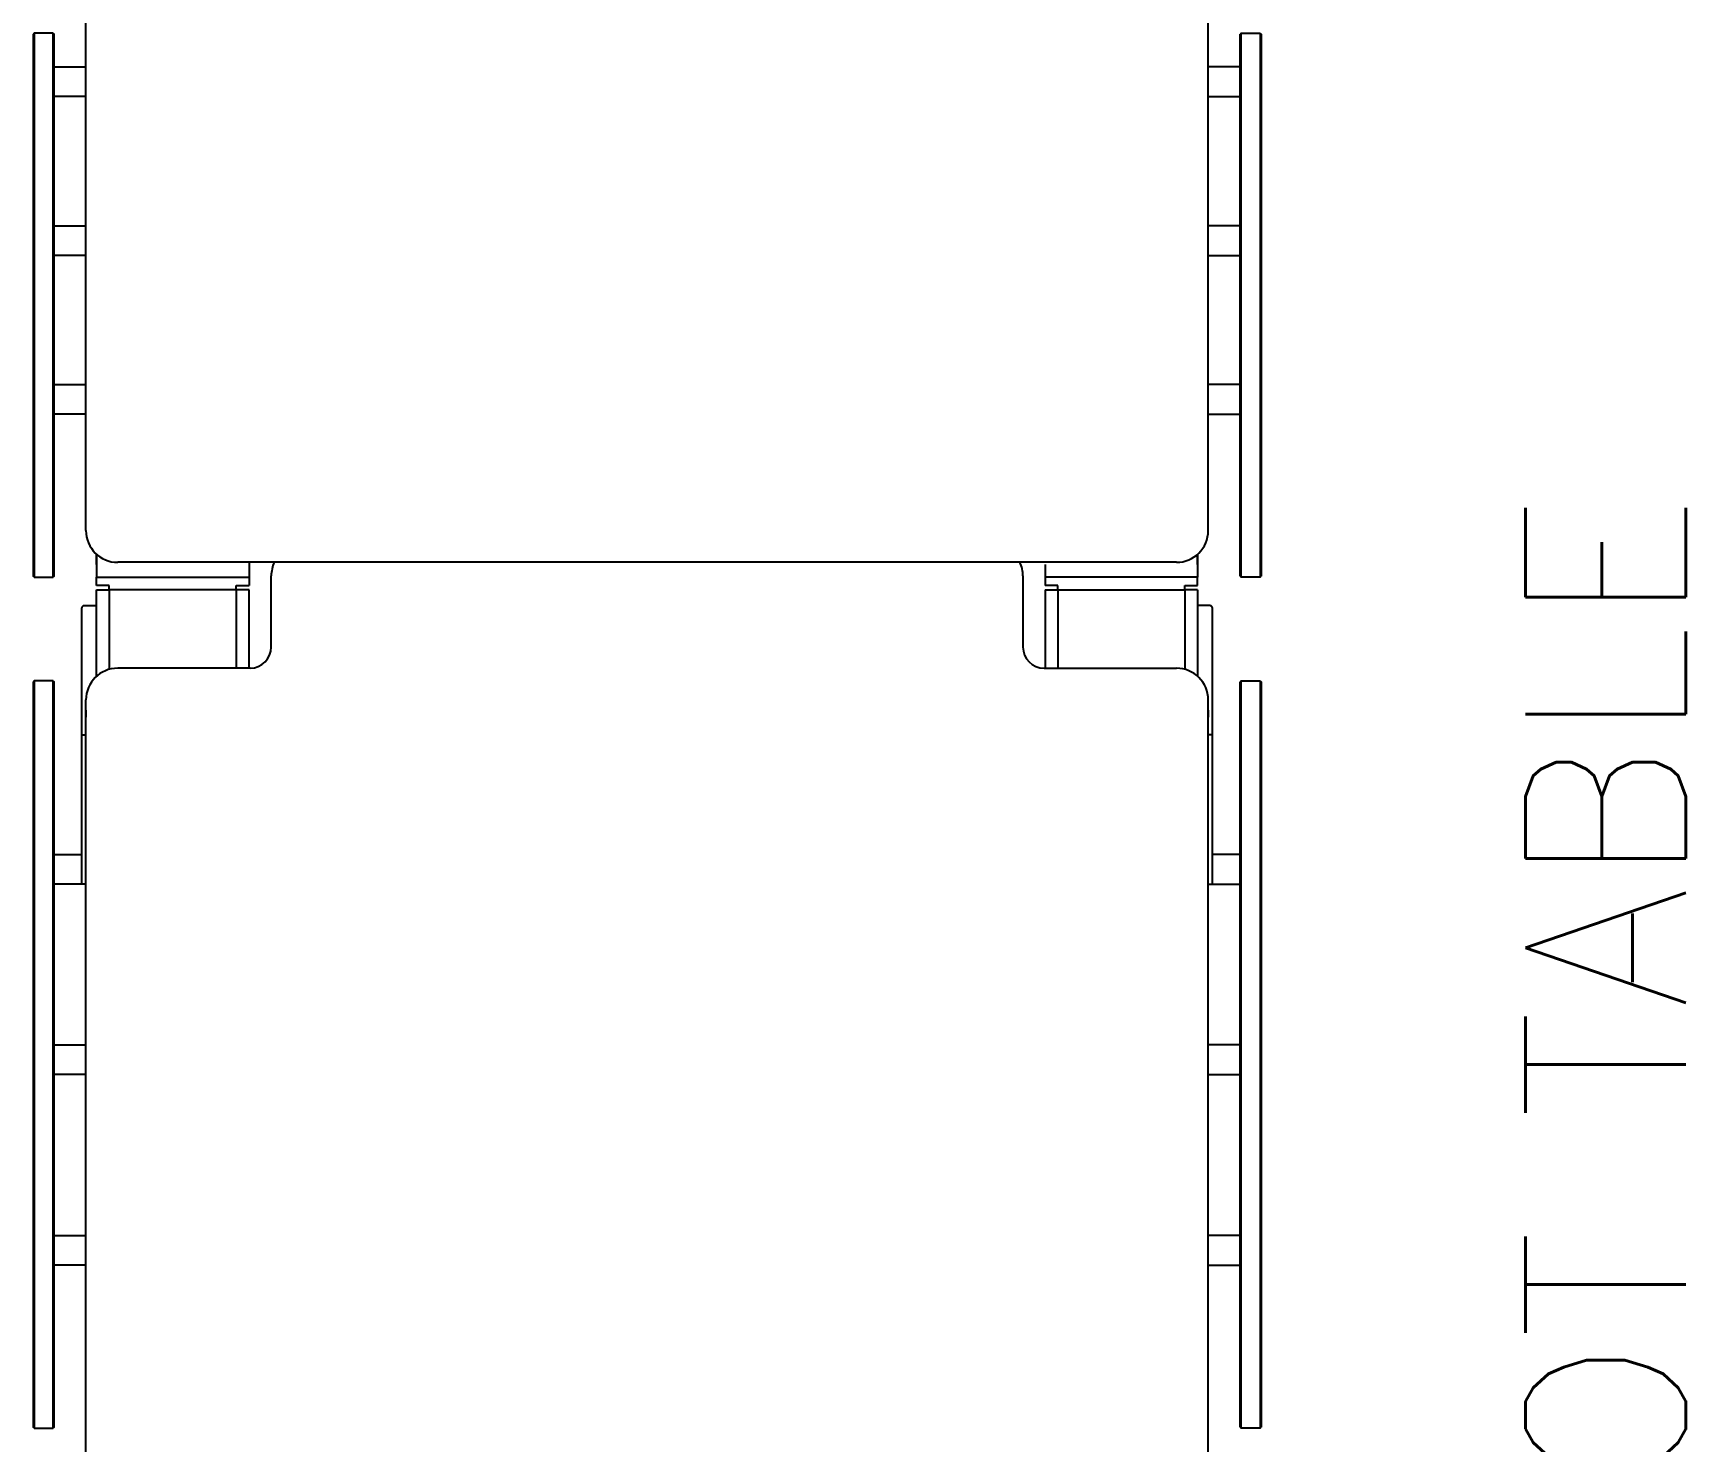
# Model space of a CAD drawing. Extents: x 3485972 to 3601240, y -673889 to -591207.
# Drawn here: x 3494337 to 3495368, y -609434 to -608555 of the extents above; entities that cross this region are included whole.
import ezdxf

# ---------------------------------------------------------------- set-up
doc = ezdxf.new("R2010")
doc.units = 0
doc.header["$LTSCALE"] = 6
doc.header["$MEASUREMENT"] = 0
doc.layers.add('equipment desc', color=50, linetype='CONTINUOUS')
doc.layers.add('medical equipment', color=4, linetype='CONTINUOUS')
doc.styles.get("Standard").update_dxf_attribs({"font": 'SIMPLEX'})

msp = doc.modelspace()

# ---------------------------------------------------------------- linework, layer by layer
at = {"layer": 'medical equipment'}
for p, q in [((3494370.3, -608865.6), (3494370.3, -608542.2)), ((3495069.9, -608865.6), (3495069.9, -608542.2)), ((3494338, -608555.4), (3494337.3, -608556)), ((3494338, -608555.4), (3494338, -608894.6)), ((3494349.9, -608555.4), (3494338, -608555.4)), ((3494349.9, -608894.6), (3494349.9, -608555.4)), ((3494349.9, -608555.4), (3494350.5, -608556)), ((3495090.4, -608555.4), (3495089.7, -608556)), ((3495090.4, -608555.4), (3495102.3, -608555.4)), ((3495090.4, -608894.6), (3495090.4, -608555.4)), ((3495102.3, -608555.4), (3495102.3, -608894.6)), ((3495102.3, -608555.4), (3495102.9, -608556)), ((3494337.3, -608556), (3494337.3, -608894)), ((3494350.5, -608894), (3494350.5, -608556)), ((3495089.7, -608894), (3495089.7, -608556)), ((3495102.9, -608556), (3495102.9, -608894)), ((3494350.5, -608576.5), (3494370.3, -608576.5)), ((3494350.5, -608595), (3494350.5, -608576.5)), ((3495089.7, -608576.5), (3495069.9, -608576.5)), ((3495089.7, -608595), (3495089.7, -608576.5)), ((3494370.3, -608595), (3494350.5, -608595)), ((3495069.9, -608595), (3495089.7, -608595)), ((3494350.5, -608675.5), (3494370.3, -608675.5)), ((3494350.5, -608694), (3494350.5, -608675.5)), ((3495089.7, -608675.5), (3495069.9, -608675.5)), ((3495089.7, -608694), (3495089.7, -608675.5)), ((3494370.3, -608694), (3494350.5, -608694)), ((3495069.9, -608694), (3495089.7, -608694)), ((3494350.5, -608774.5), (3494370.3, -608774.5)), ((3494350.5, -608793), (3494350.5, -608774.5)), ((3495089.7, -608774.5), (3495069.9, -608774.5)), ((3495089.7, -608793), (3495089.7, -608774.5)), ((3494370.3, -608793), (3494350.5, -608793)), ((3495069.9, -608793), (3495089.7, -608793)), ((3494376.9, -608886.7), (3494376.9, -608880.3)), ((3494376.9, -608880.3), (3494376.9, -608894.6)), ((3495063.3, -608886.7), (3495063.3, -608880.3)), ((3495063.3, -608880.3), (3495063.3, -608894.6)), ((3494338, -608894.6), (3494337.3, -608894)), ((3494338, -608894.6), (3494349.9, -608894.6)), ((3494350.5, -608894), (3494349.9, -608894.6)), ((3494376.9, -608886.7), (3494376.9, -608894.6)), ((3494376.9, -608894.6), (3494472, -608894.6)), ((3494376.9, -608899.9), (3494376.9, -608894.6)), ((3495050.1, -608885.4), (3494390.1, -608885.4)), ((3494472, -608885.4), (3494472, -608894.6)), ((3494472, -608894.6), (3494472, -608899.9)), ((3494485.8, -608938.2), (3494485.8, -608893.9)), ((3494954.4, -608893.9), (3494954.4, -608938.2)), ((3494968.3, -608886.7), (3494968.3, -608894.6)), ((3494968.3, -608894.6), (3494968.3, -608899.9)), ((3495063.3, -608894.6), (3494968.3, -608894.6)), ((3495063.3, -608886.7), (3495063.3, -608894.6)), ((3495063.3, -608899.9), (3495063.3, -608894.6)), ((3495089.7, -608894), (3495090.4, -608894.6)), ((3495102.3, -608894.6), (3495090.4, -608894.6)), ((3495102.3, -608894.6), (3495102.9, -608894)), ((3494384.8, -608899.9), (3494376.9, -608899.9)), ((3494376.9, -608956.4), (3494376.9, -608902.5)), ((3494376.9, -608902.5), (3494380.9, -608902.5)), ((3494380.9, -608902.5), (3494384.8, -608902.5)), ((3494384.8, -608902.5), (3494384.8, -608899.9)), ((3494464, -608902.5), (3494384.8, -608902.5)), ((3494384.8, -608902.5), (3494384.8, -608952.1)), ((3494464, -608902.5), (3494464, -608899.9)), ((3494464, -608899.9), (3494472, -608899.9)), ((3494464, -608902.5), (3494464, -608951.4)), ((3494468, -608902.5), (3494464, -608902.5)), ((3494472, -608902.5), (3494468, -608902.5)), ((3494472, -608951.4), (3494472, -608902.5)), ((3494976.2, -608899.9), (3494968.3, -608899.9)), ((3494968.3, -608902.5), (3494968.3, -608951.4)), ((3494968.3, -608902.5), (3494972.2, -608902.5)), ((3494972.2, -608902.5), (3494976.2, -608902.5)), ((3494976.2, -608902.5), (3494976.2, -608899.9)), ((3494976.2, -608902.5), (3494976.2, -608951.4)), ((3494976.2, -608902.5), (3495055.4, -608902.5)), ((3495055.4, -608902.5), (3495055.4, -608899.9)), ((3495055.4, -608899.9), (3495063.3, -608899.9)), ((3495055.4, -608902.5), (3495055.4, -608952.1)), ((3495059.4, -608902.5), (3495055.4, -608902.5)), ((3495063.3, -608902.5), (3495059.4, -608902.5)), ((3495063.3, -608902.5), (3495063.3, -608956.4)), ((3494367.7, -609086), (3494367.7, -608913.8)), ((3494369, -608912.4), (3494376.9, -608912.4)), ((3495071.2, -608912.4), (3495063.3, -608912.4)), ((3495072.6, -609086), (3495072.6, -608913.8)), ((3494472.6, -608951.4), (3494390.1, -608951.4)), ((3494967.6, -608951.4), (3495050.1, -608951.4)), ((3494338, -608959.3), (3494337.3, -608960)), ((3494337.3, -608960), (3494337.3, -609424.6)), ((3494338, -608959.3), (3494338, -609425.3)), ((3494349.9, -608959.3), (3494338, -608959.3)), ((3494349.9, -609425.3), (3494349.9, -608959.3)), ((3494349.9, -608959.3), (3494350.5, -608960)), ((3494350.5, -609424.6), (3494350.5, -608960)), ((3495090.4, -608959.3), (3495089.7, -608960)), ((3495089.7, -609424.6), (3495089.7, -608960)), ((3495090.4, -609425.3), (3495090.4, -608959.3)), ((3495090.4, -608959.3), (3495102.3, -608959.3)), ((3495102.3, -608959.3), (3495102.3, -609425.3)), ((3495102.3, -608959.3), (3495102.9, -608960)), ((3495102.9, -608960), (3495102.9, -609424.6)), ((3494370.3, -609462.2), (3494370.3, -608971.2)), ((3494370.3, -608977.6), (3494370.3, -608981.9)), ((3495069.9, -609462.2), (3495069.9, -608971.2)), ((3495069.9, -608977.6), (3495069.9, -608981.9)), ((3494367.7, -608993), (3494370.3, -608993)), ((3495072.6, -608993), (3495069.9, -608993)), ((3494350.5, -609067.5), (3494367.7, -609067.5)), ((3495089.7, -609067.5), (3495072.6, -609067.5)), ((3494370.3, -609086), (3494350.5, -609086)), ((3494350.5, -609105.8), (3494350.5, -609087.3)), ((3495069.9, -609086), (3495089.7, -609086)), ((3495089.7, -609105.8), (3495089.7, -609087.3)), ((3494350.5, -609204.8), (3494350.5, -609186.3)), ((3494350.5, -609186.3), (3494370.3, -609186.3)), ((3495089.7, -609186.3), (3495069.9, -609186.3)), ((3495089.7, -609204.8), (3495089.7, -609186.3)), ((3494370.3, -609204.8), (3494350.5, -609204.8)), ((3495069.9, -609204.8), (3495089.7, -609204.8)), ((3494350.5, -609323.6), (3494350.5, -609305.1)), ((3494350.5, -609305.1), (3494370.3, -609305.1)), ((3495089.7, -609305.1), (3495069.9, -609305.1)), ((3495089.7, -609323.6), (3495089.7, -609305.1)), ((3494370.3, -609323.6), (3494350.5, -609323.6)), ((3495069.9, -609323.6), (3495089.7, -609323.6)), ((3494338, -609425.3), (3494337.3, -609424.6)), ((3494338, -609425.3), (3494349.9, -609425.3)), ((3494350.5, -609424.6), (3494349.9, -609425.3)), ((3495089.7, -609424.6), (3495090.4, -609425.3)), ((3495102.3, -609425.3), (3495090.4, -609425.3)), ((3495102.3, -609425.3), (3495102.9, -609424.6))]:
    msp.add_line(p, q, dxfattribs=at)
for centre, radius, start, end in [((3494390.1, -608865.6), 19.8, 180, 270), ((3495050.1, -608865.6), 19.8, 270, 0), ((3494505.6, -608893.9), 19.8, 154.6371, 180), ((3494934.6, -608893.9), 19.8, 0, 25.3629), ((3494369, -608913.8), 1.32, 90, 180), ((3495071.2, -608913.8), 1.32, 0, 90), ((3494472.6, -608938.2), 13.2, 270, 0), ((3494967.6, -608938.2), 13.2, 180, 270), ((3494390.1, -608971.2), 19.8, 90, 180), ((3495050.1, -608971.2), 19.8, 0, 90)]:
    msp.add_arc(centre, radius, start, end, dxfattribs=at)

# ---------------------------------------------------------------- texts
at = {"layer": 'equipment desc', "linetype": 'ByBlock', "insert": (3495267.7, -610008.6), "char_height": 100, "attachment_point": 1, "rotation": 90}
msp.add_mtext_dynamic_manual_height_columns('MOBILE OT TABLE', width=1364.335, gutter_width=10, heights=[0], dxfattribs=at)

doc.saveas('drawing.dxf')
